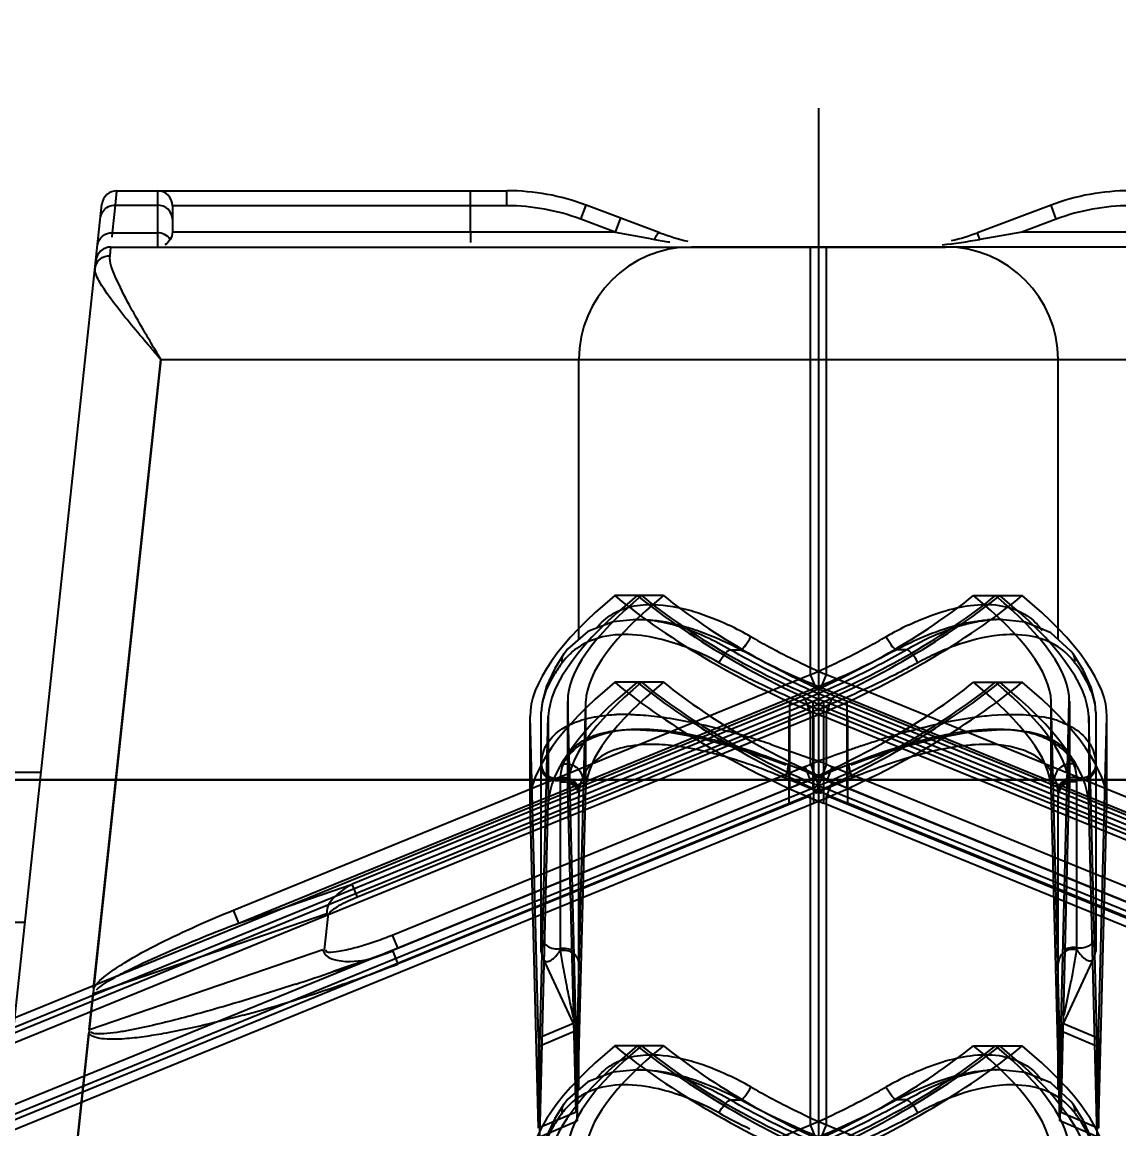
# Model space of a CAD drawing. Header units: millimetres. Extents: x -97344 to -49824, y -57049 to -40247.
# Drawn here: x -68300.27 to -68285.66, y -52782.64 to -52767.89 of the extents above; entities that cross this region are included whole.
import ezdxf

# ---------------------------------------------------------------- set-up
doc = ezdxf.new("R2010")
doc.units = ezdxf.units.MM
doc.header["$LTSCALE"] = 200
doc.header["$PDSIZE"] = -1
doc.linetypes.add('DOT_CENTER', pattern=[14, 12, -1, 0, -1])
for name, color, linetype in [('03___PRT_ALL_CURVES', 7, 'Continuous'), ('1', 7, 'Continuous'), ('DIM', 3, 'Continuous'), ('LAY0001', 7, 'Continuous'), ('LAY0002', 7, 'Continuous'), ('LAY0011', 7, 'Continuous')]:
    doc.layers.add(name, color=color, linetype=linetype)
doc.styles.add('TSSD_Dimension', font='tssdeng.shx', dxfattribs={"width": 0.7, "bigfont": 'hztxt.shx'})
doc.dimstyles.new('TSSD_20_20', dxfattribs={"dimtxt": 60, "dimasz": 20, "dimexe": 20, "dimexo": 50, "dimgap": 20, "dimtad": 1, "dimdec": 0, "dimzin": 0, "dimdsep": 46, "dimtxsty": 'TSSD_Dimension', "dimblk": 'ARCHTICK', "dimcen": 0, "dimdle": 20, "dimclrt": 7, "dimadec": 0, "dimazin": 0, "dimtfac": 1, "dimtdec": 0, "dimtix": 1, "dimtmove": 2, "dimatfit": 3, "dimfxl": 1, "dimtolj": 1, "dimtzin": 0, "dimarcsym": 0})

# ---------------------------------------------------------------- blocks, each defined once
blk = doc.blocks.new('Top1', base_point=(668.75, -75.52))
at = {"layer": '1', "color": 1, "linetype": 'DOT_CENTER'}
for p, q in [((418.75, 43.169), (418.75, -93.98)), ((918.75, 43.169), (918.75, -93.98)), ((433.189, 34.22), (404.827, 34.22)), ((904.311, 34.22), (932.673, 34.22))]:
    blk.add_line(p, q, dxfattribs=at)
blk = doc.blocks.new('*U1521')
blk.add_blockref('Top1', (0, -50.114))
blk = doc.blocks.new('*U1522')
at = {"layer": 'DIM', "color": 0, "linetype": 'ByBlock', "lineweight": -2, "transparency": 16777216}
for p in [(1000, 0), (1500, 0)]:
    blk.add_blockref('*U1521', p, dxfattribs=at)
blk = doc.blocks.new('2250')
at = {"color": 7, "linetype": 'Continuous'}
for p, q in [((-45098.137, -64404.84), (-45337.706, -64404.84)), ((-45098.35, -64406.84), (-45337.706, -64406.84))]:
    blk.add_line(p, q, dxfattribs=at)
at = {"layer": '03___PRT_ALL_CURVES', "color": 7, "linetype": 'Continuous'}
blk.add_line((-45096.543, -64399.34), (-45098.053, -64413.465), dxfattribs=at)
at = {"layer": 'LAY0001', "color": 7, "linetype": 'Continuous'}
for p, q in [((-45097.147, -64397.281), (-45097.128, -64397.09)), ((-45097.147, -64397.281), (-45097.128, -64397.095)), ((-45097.128, -64397.09), (-45091.932, -64397.09)), ((-45096.588, -64397.09), (-45096.588, -64397.834)), ((-45092.416, -64397.29), (-45092.416, -64397.09)), ((-45091.932, -64397.29), (-45091.932, -64397.09)), ((-45584.683, -64397.281), (-45585.664, -64397.649)), ((-45584.613, -64397.468), (-45584.683, -64397.281)), ((-45099.048, -64413.358), (-45097.327, -64397.268)), ((-45097.327, -64397.273), (-45097.327, -64397.268)), ((-45097.186, -64397.649), (-45097.147, -64397.281)), ((-45097.147, -64397.281), (-45096.588, -64397.281)), ((-45096.388, -64397.29), (-45096.388, -64397.64)), ((-45091.932, -64397.29), (-45096.375, -64397.29)), ((-45092.416, -64397.64), (-45092.416, -64397.29)), ((-45090.949, -64397.468), (-45090.878, -64397.281)), ((-45089.897, -64397.649), (-45090.878, -64397.281)), ((-45584.613, -64397.468), (-45585.071, -64397.64)), ((-45090.491, -64397.64), (-45090.949, -64397.468)), ((-45090.421, -64397.452), (-45090.491, -64397.64)), ((-45585.631, -64397.738), (-45585.664, -64397.649)), ((-45585.071, -64397.64), (-45585.631, -64397.738)), ((-45579.174, -64397.64), (-45585.071, -64397.64)), ((-45097.193, -64397.707), (-45097.186, -64397.649)), ((-45097.186, -64397.649), (-45096.588, -64397.649)), ((-45090.491, -64397.64), (-45096.388, -64397.64)), ((-45092.416, -64397.64), (-45092.416, -64397.781)), ((-45090.491, -64397.64), (-45090.045, -64397.723)), ((-45578.353, -64397.84), (-45589.474, -64397.84)), ((-45587.674, -64403.538), (-45587.674, -64397.84)), ((-45585.479, -64397.711), (-45585.553, -64397.724)), ((-45097.219, -64397.955), (-45097.208, -64397.843)), ((-45097.219, -64397.955), (-45097.208, -64397.843)), ((-45097.208, -64397.843), (-45097.208, -64397.84)), ((-45097.208, -64397.84), (-45086.088, -64397.84)), ((-45090.045, -64397.723), (-45089.967, -64397.738)), ((-45087.888, -64403.538), (-45087.888, -64397.84)), ((-45590.974, -64403.07), (-45590.974, -64399.34)), ((-45590.974, -64399.34), (-45579.04, -64399.34)), ((-45097.439, -64407.717), (-45096.543, -64399.34)), ((-45096.543, -64399.34), (-45084.588, -64399.34)), ((-45084.588, -64403.069), (-45084.588, -64399.34)), ((-45590.219, -64402.804), (-45590.149, -64402.804)), ((-45590.205, -64402.804), (-45590.219, -64402.804)), ((-45590.148, -64402.804), (-45590.128, -64402.804)), ((-45085.428, -64402.804), (-45085.413, -64402.804)), ((-45085.342, -64402.804), (-45085.413, -64402.804)), ((-45085.342, -64402.804), (-45085.36, -64402.804)), ((-45085.027, -64402.838), (-45085.36, -64402.804)), ((-45085.016, -64403.016), (-45085.185, -64403.004)), ((-45588.958, -64403.206), (-45588.814, -64403.206)), ((-45086.603, -64403.206), (-45086.747, -64403.206)), ((-45084.39, -64403.263), (-45084.417, -64403.226)), ((-45084.389, -64403.263), (-45084.39, -64403.262)), ((-45084.323, -64403.368), (-45084.389, -64403.263)), ((-45084.251, -64403.483), (-45084.389, -64403.263)), ((-45587.744, -64403.711), (-45587.674, -64403.538)), ((-45587.674, -64403.538), (-45580.009, -64406.667)), ((-45095.575, -64406.676), (-45087.888, -64403.538)), ((-45087.817, -64403.711), (-45087.888, -64403.538)), ((-45587.744, -64403.711), (-45580.079, -64406.84)), ((-45095.504, -64406.849), (-45087.817, -64403.711)), ((-45587.674, -64404.04), (-45587.603, -64403.867)), ((-45581.592, -64406.321), (-45587.603, -64403.867)), ((-45087.959, -64403.867), (-45093.992, -64406.33)), ((-45087.888, -64404.04), (-45087.959, -64403.867)), ((-45591.463, -64403.908), (-45591.474, -64404.041)), ((-45591.474, -64407.234), (-45591.474, -64404.04)), ((-45587.674, -64404.733), (-45587.674, -64404.04)), ((-45581.662, -64406.494), (-45587.674, -64404.04)), ((-45087.888, -64404.04), (-45093.921, -64406.503)), ((-45087.888, -64404.733), (-45087.888, -64404.04)), ((-45084.088, -64404.04), (-45084.088, -64407.225)), ((-45590.235, -64404.268), (-45590.219, -64404.268)), ((-45590.136, -64404.268), (-45590.149, -64404.268)), ((-45085.413, -64404.268), (-45085.425, -64404.268)), ((-45085.342, -64404.268), (-45085.342, -64404.268)), ((-45588.41, -64404.469), (-45587.835, -64404.673)), ((-45084.63, -64404.457), (-45084.751, -64404.39)), ((-45087.154, -64404.669), (-45086.647, -64404.501)), ((-45085.085, -64404.534), (-45085.227, -64404.497)), ((-45588.459, -64404.651), (-45588.214, -64404.739)), ((-45587.674, -64404.733), (-45587.745, -64404.913)), ((-45587.674, -64404.733), (-45587.597, -64404.765)), ((-45587.597, -64404.764), (-45587.672, -64404.95)), ((-45587.597, -64404.764), (-45582.124, -64406.999)), ((-45093.459, -64407.008), (-45087.965, -64404.764)), ((-45087.965, -64404.764), (-45087.888, -64404.734)), ((-45087.965, -64404.764), (-45087.892, -64404.944)), ((-45087.888, -64404.733), (-45087.817, -64404.913)), ((-45087.347, -64404.739), (-45087.154, -64404.669)), ((-45591.222, -64404.913), (-45591.223, -64404.944)), ((-45587.808, -64405.093), (-45588.23, -64404.915)), ((-45587.67, -64404.944), (-45587.745, -64404.913)), ((-45087.817, -64404.913), (-45087.892, -64404.944)), ((-45087.332, -64404.915), (-45087.753, -64405.093)), ((-45084.338, -64404.944), (-45084.34, -64404.913)), ((-45591.224, -64404.972), (-45591.224, -64407.214)), ((-45591.223, -64404.944), (-45591.223, -64404.972)), ((-45587.6, -64404.972), (-45587.674, -64405.151)), ((-45587.672, -64404.95), (-45587.603, -64404.978)), ((-45582.198, -64407.178), (-45587.6, -64404.972)), ((-45087.961, -64404.972), (-45093.386, -64407.187)), ((-45084.338, -64404.972), (-45084.338, -64404.944)), ((-45084.338, -64407.205), (-45084.338, -64404.972)), ((-45590.974, -64409.07), (-45590.974, -64405.151)), ((-45590.971, -64405.093), (-45590.973, -64405.123)), ((-45587.739, -64405.123), (-45587.808, -64405.093)), ((-45587.674, -64409.538), (-45587.674, -64405.151)), ((-45582.271, -64407.357), (-45587.674, -64405.151)), ((-45087.888, -64405.151), (-45093.313, -64407.366)), ((-45087.888, -64409.538), (-45087.888, -64405.151)), ((-45087.753, -64405.093), (-45087.822, -64405.123)), ((-45084.589, -64405.123), (-45084.591, -64405.093)), ((-45084.588, -64409.069), (-45084.588, -64405.151)), ((-45095.504, -64406.849), (-45093.992, -64406.33)), ((-45093.921, -64406.503), (-45093.992, -64406.33)), ((-45095.504, -64406.849), (-45095.575, -64406.676)), ((-45097.43, -64407.784), (-45094.331, -64406.721)), ((-45094.315, -64406.722), (-45094.367, -64407.205)), ((-45093.459, -64407.008), (-45093.386, -64407.187)), ((-45591.474, -64407.234), (-45591.455, -64407.318)), ((-45094.383, -64407.204), (-45097.482, -64408.267)), ((-45093.619, -64407.281), (-45094.245, -64407.496)), ((-45093.386, -64407.187), (-45093.455, -64407.214)), ((-45093.455, -64407.214), (-45093.385, -64407.395)), ((-45084.107, -64407.309), (-45084.088, -64407.225)), ((-45591.455, -64407.318), (-45590.992, -64408.313)), ((-45093.313, -64407.366), (-45093.385, -64407.394)), ((-45084.569, -64408.304), (-45084.107, -64407.309)), ((-45084.506, -64408.074), (-45084.413, -64407.619)), ((-45097.497, -64408.265), (-45097.446, -64407.782)), ((-45098.053, -64413.465), (-45097.502, -64408.314)), ((-45590.219, -64408.804), (-45590.149, -64408.804)), ((-45590.205, -64408.804), (-45590.219, -64408.804)), ((-45590.148, -64408.804), (-45590.128, -64408.804)), ((-45085.428, -64408.804), (-45085.413, -64408.804)), ((-45085.342, -64408.804), (-45085.413, -64408.804)), ((-45085.342, -64408.804), (-45085.36, -64408.804)), ((-45085.027, -64408.838), (-45085.36, -64408.804)), ((-45085.016, -64409.016), (-45085.185, -64409.004)), ((-45588.958, -64409.206), (-45588.814, -64409.206)), ((-45086.603, -64409.206), (-45086.747, -64409.206)), ((-45084.39, -64409.263), (-45084.417, -64409.226)), ((-45084.389, -64409.263), (-45084.39, -64409.262)), ((-45084.323, -64409.368), (-45084.389, -64409.263)), ((-45084.251, -64409.483), (-45084.389, -64409.263)), ((-45587.744, -64409.711), (-45587.674, -64409.538)), ((-45587.674, -64409.538), (-45579.339, -64412.94)), ((-45096.245, -64412.949), (-45087.888, -64409.538)), ((-45087.817, -64409.711), (-45087.888, -64409.538))]:
    blk.add_line(p, q, dxfattribs=at)
for points in [[(-45590.205, -64402.804), (-45590.516, -64402.834), (-45590.853, -64402.965)], [(-45084.417, -64403.226), (-45084.687, -64402.979), (-45085.027, -64402.838)], [(-45590.853, -64402.965), (-45591.123, -64403.199), (-45591.171, -64403.262)], [(-45591.172, -64403.263), (-45591.294, -64403.455), (-45591.406, -64403.692), (-45591.463, -64403.908)], [(-45084.088, -64404.041), (-45084.097, -64403.919), (-45084.149, -64403.71), (-45084.251, -64403.483)], [(-45590.234, -64404.268), (-45589.846, -64404.293), (-45589.418, -64404.368)], [(-45086.647, -64404.501), (-45086.171, -64404.374), (-45085.733, -64404.295), (-45085.341, -64404.268)], [(-45589.418, -64404.368), (-45588.953, -64404.49), (-45588.459, -64404.651)], [(-45093.619, -64407.281), (-45093.544, -64407.254), (-45093.452, -64407.22)], [(-45590.205, -64408.804), (-45590.516, -64408.834), (-45590.853, -64408.965)], [(-45084.417, -64409.226), (-45084.687, -64408.979), (-45085.027, -64408.838)], [(-45590.853, -64408.965), (-45591.123, -64409.199), (-45591.171, -64409.262)], [(-45591.172, -64409.263), (-45591.294, -64409.455), (-45591.406, -64409.692), (-45591.463, -64409.908)], [(-45084.088, -64410.041), (-45084.097, -64409.919), (-45084.149, -64409.71), (-45084.251, -64409.483)]]:
    blk.add_lwpolyline(points, dxfattribs=at)
for centre, radius, start, end in [((-45583.63, -64400.09), 3, 90, 110.556), ((-45097.128, -64397.29), 0.2, 90, 173.8953), ((-45096.588, -64397.29), 0.2, 0, 90), ((-45091.932, -64400.09), 3, 69.444, 90), ((-45583.63, -64400.09), 2.8, 90, 110.556), ((-45091.932, -64400.09), 2.8, 69.444, 90), ((-45586.718, -64394.84), 3, 283.6991, 290.556), ((-45088.844, -64394.84), 3, 249.444, 256.9407), ((-45589.474, -64399.34), 1.5, 90, 180), ((-45586.805, -64391.315), 6.529, 275.8973, 280.357), ((-45097.208, -64398.04), 0.2, 90, 173.8953), ((-45088.921, -64392.154), 5.681, 259.3896, 261.4945), ((-45086.088, -64399.34), 1.5, 0, 90), ((-45085.411, -64404.439), 1.635, 90.5851, 94.1921), ((-45590.863, -64406.836), 4.384, 60.1684, 64.4715), ((-45084.696, -64406.84), 4.389, 115.533, 119.8281), ((-45085.103, -64405.548), 2.772, 106.7907, 111.5606), ((-45085.198, -64405.242), 2.452, 104.4416, 106.7421), ((-45590.48, -64403.907), 0.888, 132.7211, 136.9864), ((-45590.491, -64403.895), 0.872, 123.682, 132.7115), ((-45583.542, -64393.426), 11.11, 241.673, 247.7766), ((-45092.019, -64393.425), 11.111, 292.2234, 298.3269), ((-45084.597, -64406.794), 3.889, 114.4855, 118.5756), ((-45084.792, -64406.365), 3.418, 110.2556, 114.5003), ((-45590.453, -64403.932), 0.925, 137.0109, 143.2594), ((-45583.425, -64392.933), 11.89, 241.4678, 243.6956), ((-45086.194, -64404.744), 2.28, 34.4626, 36.7896), ((-45583.206, -64392.494), 12.38, 243.6873, 248.3231), ((-45590.867, -64404.041), 0.607, 174.1347, 179.9329), ((-45583.283, -64392.688), 12.172, 248.3224, 248.855), ((-45092.288, -64392.664), 12.198, 291.1456, 291.9299), ((-45590.359, -64406.905), 2.837, 88.4675, 92.2609), ((-45085.083, -64405.667), 1.591, 75.3621, 80.045), ((-45085.019, -64405.419), 1.336, 71.1489, 75.3427), ((-45591.955, -64414.918), 11.033, 72.0279, 74.3217), ((-45083.38, -64415.646), 11.796, 106.421, 108.1384), ((-45083.925, -64413.818), 9.888, 105.6212, 106.3887), ((-45591.144, -64411.837), 7.684, 71.8362, 73.5947), ((-45592.817, -64417.619), 13.869, 71.4711, 72.0837), ((-45082.55, -64418.207), 14.488, 108.1082, 108.7676), ((-45085.506, -64407.439), 2.972, 94.4732, 98.2032), ((-45085.079, -64405.147), 0.823, 53.1772, 56.9293), ((-45079.187, -64427.772), 24.627, 109.3857, 110.6903), ((-45081.839, -64420.299), 16.698, 108.7663, 109.3121), ((-45085.411, -64408.101), 3.641, 98.1958, 101.2935), ((-45590.614, -64405.011), 0.634, 147.6056, 153.9879), ((-45590.363, -64405.157), 0.614, 136.6652, 143.915), ((-45590.941, -64411.158), 6.802, 71.038, 73.1917), ((-45591.461, -64412.674), 8.405, 69.255, 71.0405), ((-45596.384, -64426.284), 23.051, 67.9882, 69.2139), ((-45599.316, -64435.68), 33.064, 69.3823, 69.6805), ((-45079.177, -64426.284), 23.051, 110.7861, 112.0118), ((-45084.844, -64404.877), 0.487, 17.1266, 22.6291), ((-45084.616, -64404.733), 0.528, 359.985, 6.5247), ((-45590.369, -64405.148), 0.605, 157.267, 165.7562), ((-45590.385, -64405.142), 0.587, 150.8414, 157.2553), ((-45590.38, -64405.144), 0.593, 143.9413, 150.8238), ((-45592.224, -64414.691), 10.56, 67.7778, 69.2597), ((-45083.434, -64414.448), 10.299, 110.417, 112.2377), ((-45590.36, -64405.15), 0.613, 165.7814, 174.6343), ((-45582.344, -64392.064), 13.937, 247.5358, 247.8441), ((-45093.247, -64391.947), 14.057, 292.089, 292.3947), ((-45566.306, -64402.934), 25.283, 189.7455, 190.2396), ((-45105.77, -64373.883), 35.534, 288.9247, 290.2779), ((-45107.956, -64403.155), 23.963, 349.2655, 350.2704), ((-45569.775, -64403.567), 21.756, 190.2255, 190.9703), ((-45101.202, -64387.19), 21.664, 289.0778, 291.1535), ((-45106.012, -64373.202), 36.256, 288.1055, 288.9384), ((-45576.583, -64404.892), 14.821, 190.9476, 191.8792), ((-45101.282, -64386.998), 21.872, 286.9055, 289.1091), ((-45581.498, -64405.921), 9.799, 191.9066, 192.3947), ((-45100.496, -64389.593), 19.161, 285.2828, 286.9132), ((-45584.346, -64406.549), 6.882, 192.3812, 193.1028), ((-45590.863, -64412.836), 4.384, 60.1684, 64.4715), ((-45084.696, -64412.84), 4.389, 115.533, 119.8281), ((-45085.103, -64411.548), 2.772, 106.7907, 111.5606), ((-45085.198, -64411.242), 2.452, 104.4416, 106.7421), ((-45085.411, -64410.439), 1.635, 90.5851, 94.1921), ((-45590.491, -64409.895), 0.872, 123.682, 132.7115), ((-45084.792, -64412.365), 3.418, 110.2556, 114.5003), ((-45590.453, -64409.932), 0.925, 137.0109, 143.2594), ((-45590.48, -64409.907), 0.888, 132.7211, 136.9864), ((-45583.542, -64399.426), 11.11, 241.673, 247.7766), ((-45092.019, -64399.425), 11.111, 292.2234, 298.3269), ((-45084.597, -64412.794), 3.889, 114.4855, 118.5756), ((-45583.425, -64398.933), 11.89, 241.4678, 243.6956), ((-45086.194, -64410.744), 2.28, 34.4626, 36.7896)]:
    blk.add_arc(centre, radius, start, end, dxfattribs=at)
for points in [[(-45097.346, -64397.447), (-45097.339, -64397.387), (-45097.295, -64397.327), (-45097.241, -64397.301)], [(-45097.241, -64397.301), (-45097.212, -64397.287), (-45097.179, -64397.28), (-45097.147, -64397.281)], [(-45096.418, -64397.738), (-45096.453, -64397.684), (-45096.524, -64397.649), (-45096.588, -64397.649)], [(-45096.388, -64397.64), (-45096.388, -64397.674), (-45096.399, -64397.709), (-45096.418, -64397.738)], [(-45096.418, -64397.738), (-45096.435, -64397.766), (-45096.46, -64397.792), (-45096.488, -64397.81)], [(-45590.527, -64402.732), (-45590.447, -64402.684), (-45590.358, -64402.651), (-45590.268, -64402.631)], [(-45590.741, -64402.921), (-45590.682, -64402.846), (-45590.609, -64402.78), (-45590.527, -64402.732)], [(-45086.122, -64402.97), (-45086.288, -64403.035), (-45086.449, -64403.115), (-45086.603, -64403.206)], [(-45590.82, -64403.088), (-45590.874, -64403.11), (-45590.926, -64403.138), (-45590.975, -64403.17)], [(-45591.194, -64403.379), (-45591.202, -64403.34), (-45591.195, -64403.295), (-45591.172, -64403.263)], [(-45589.104, -64403.379), (-45589.25, -64403.299), (-45589.402, -64403.228), (-45589.557, -64403.169)], [(-45086.457, -64403.379), (-45086.477, -64403.339), (-45086.501, -64403.301), (-45086.53, -64403.267)], [(-45084.367, -64403.379), (-45084.428, -64403.298), (-45084.503, -64403.225), (-45084.588, -64403.169)], [(-45084.367, -64403.379), (-45084.36, -64403.34), (-45084.367, -64403.295), (-45084.389, -64403.263)], [(-45590.975, -64404.156), (-45590.919, -64404.136), (-45590.861, -64404.121), (-45590.803, -64404.109)], [(-45589.899, -64404.099), (-45589.775, -64404.115), (-45589.652, -64404.136), (-45589.529, -64404.161)], [(-45084.587, -64404.155), (-45084.522, -64404.178), (-45084.459, -64404.205), (-45084.4, -64404.24)], [(-45590.8, -64404.362), (-45590.726, -64404.332), (-45590.647, -64404.311), (-45590.568, -64404.297)], [(-45591.474, -64404.733), (-45591.474, -64404.63), (-45591.44, -64404.522), (-45591.381, -64404.437)], [(-45590.962, -64404.446), (-45590.912, -64404.412), (-45590.857, -64404.384), (-45590.8, -64404.362)], [(-45590.974, -64404.486), (-45591.042, -64404.536), (-45591.103, -64404.6), (-45591.149, -64404.672)], [(-45588.204, -64404.733), (-45588.384, -64404.663), (-45588.565, -64404.596), (-45588.749, -64404.536)], [(-45086.124, -64404.53), (-45086.28, -64404.561), (-45086.435, -64404.601), (-45086.587, -64404.647)], [(-45591.183, -64404.733), (-45591.206, -64404.79), (-45591.219, -64404.852), (-45591.222, -64404.913)], [(-45591.183, -64404.733), (-45591.14, -64404.723), (-45591.092, -64404.728), (-45591.051, -64404.745)], [(-45591.051, -64404.745), (-45591.022, -64404.758), (-45590.994, -64404.778), (-45590.973, -64404.802)], [(-45086.587, -64404.647), (-45086.735, -64404.692), (-45086.882, -64404.742), (-45087.027, -64404.796)], [(-45084.635, -64404.915), (-45084.664, -64404.845), (-45084.708, -64404.78), (-45084.762, -64404.726)], [(-45084.51, -64404.745), (-45084.54, -64404.758), (-45084.567, -64404.778), (-45084.588, -64404.802)], [(-45084.378, -64404.733), (-45084.421, -64404.723), (-45084.47, -64404.728), (-45084.51, -64404.745)], [(-45084.339, -64404.913), (-45084.342, -64404.852), (-45084.356, -64404.79), (-45084.378, -64404.733)], [(-45590.973, -64404.802), (-45590.947, -64404.833), (-45590.929, -64404.874), (-45590.926, -64404.915)], [(-45084.588, -64404.802), (-45084.615, -64404.833), (-45084.632, -64404.874), (-45084.635, -64404.915)], [(-45084.591, -64405.093), (-45084.596, -64405.032), (-45084.611, -64404.971), (-45084.635, -64404.915)], [(-45093.921, -64406.503), (-45094.007, -64406.538), (-45094.092, -64406.576), (-45094.174, -64406.621)], [(-45591.224, -64407.187), (-45591.167, -64407.173), (-45591.099, -64407.186), (-45591.051, -64407.22)], [(-45591.224, -64407.214), (-45591.194, -64407.207), (-45591.163, -64407.206), (-45591.133, -64407.212)], [(-45084.338, -64407.178), (-45084.395, -64407.164), (-45084.463, -64407.177), (-45084.51, -64407.211)], [(-45084.338, -64407.205), (-45084.367, -64407.198), (-45084.399, -64407.197), (-45084.428, -64407.203)], [(-45590.741, -64408.921), (-45590.682, -64408.846), (-45590.609, -64408.78), (-45590.527, -64408.732)], [(-45590.527, -64408.732), (-45590.447, -64408.684), (-45590.358, -64408.651), (-45590.268, -64408.631)], [(-45086.122, -64408.97), (-45086.288, -64409.035), (-45086.449, -64409.115), (-45086.603, -64409.206)], [(-45590.82, -64409.088), (-45590.874, -64409.11), (-45590.926, -64409.138), (-45590.975, -64409.17)], [(-45589.104, -64409.379), (-45589.25, -64409.299), (-45589.402, -64409.228), (-45589.557, -64409.169)], [(-45084.367, -64409.379), (-45084.428, -64409.298), (-45084.503, -64409.225), (-45084.588, -64409.169)], [(-45591.194, -64409.379), (-45591.202, -64409.34), (-45591.195, -64409.295), (-45591.172, -64409.263)], [(-45086.457, -64409.379), (-45086.477, -64409.339), (-45086.501, -64409.301), (-45086.53, -64409.267)], [(-45084.367, -64409.379), (-45084.36, -64409.34), (-45084.367, -64409.295), (-45084.389, -64409.263)]]:
    blk.add_open_spline(points, degree=3, dxfattribs=at)
for points, knots in [([(-45096.388, -64397.468), (-45096.388, -64397.42), (-45096.434, -64397.318), (-45096.537, -64397.281), (-45096.588, -64397.281)], [0, 0, 0, 0, 0.488377, 1, 1, 1, 1]), ([(-45097.385, -64397.815), (-45097.38, -64397.77), (-45097.331, -64397.679), (-45097.234, -64397.648), (-45097.186, -64397.649)], [0, 0, 0, 0, 0.488854, 1, 1, 1, 1]), ([(-45089.967, -64397.738), (-45089.956, -64397.714), (-45089.94, -64397.686), (-45089.908, -64397.644), (-45089.897, -64397.649)], [0, 0, 0, 0, 0.693637, 1, 1, 1, 1]), ([(-45097.418, -64398.118), (-45097.413, -64398.074), (-45097.363, -64397.984), (-45097.266, -64397.954), (-45097.219, -64397.955)], [0, 0, 0, 0, 0.486422, 1, 1, 1, 1]), ([(-45096.96, -64398.616), (-45097.028, -64398.491), (-45097.132, -64398.283), (-45097.228, -64398.05), (-45097.219, -64397.955)], [0, 0, 0, 0, 0.598818, 1, 1, 1, 1]), ([(-45097.158, -64398.599), (-45097.227, -64398.509), (-45097.328, -64398.364), (-45097.425, -64398.188), (-45097.418, -64398.118)], [0, 0, 0, 0, 0.617604, 1, 1, 1, 1]), ([(-45096.543, -64399.34), (-45096.598, -64399.276), (-45096.806, -64399.032), (-45097.014, -64398.787), (-45097.158, -64398.599)], [0, 0, 0, 0, 0.262972, 1, 1, 1, 1]), ([(-45096.543, -64399.34), (-45096.579, -64399.278), (-45096.721, -64399.038), (-45096.861, -64398.797), (-45096.96, -64398.616)], [0, 0, 0, 0, 0.257805, 1, 1, 1, 1]), ([(-45590.268, -64402.631), (-45590.218, -64402.62), (-45589.993, -64402.587), (-45589.763, -64402.616), (-45589.591, -64402.656)], [0, 0, 0, 0, 0.22503, 1, 1, 1, 1]), ([(-45589.591, -64402.656), (-45589.541, -64402.668), (-45589.329, -64402.725), (-45589.125, -64402.808), (-45588.974, -64402.88)], [0, 0, 0, 0, 0.237795, 1, 1, 1, 1]), ([(-45086.588, -64402.88), (-45086.542, -64402.858), (-45086.362, -64402.776), (-45086.175, -64402.709), (-45086.034, -64402.672)], [0, 0, 0, 0, 0.25995, 1, 1, 1, 1]), ([(-45086.034, -64402.672), (-45085.791, -64402.608), (-45085.421, -64402.561), (-45084.998, -64402.732), (-45084.855, -64402.872), (-45084.8, -64402.948)], [0, 0, 0, 0, 0.563155, 0.789685, 1, 1, 1, 1]), ([(-45588.958, -64403.206), (-45589.063, -64403.145), (-45589.45, -64402.941), (-45589.887, -64402.807), (-45590.205, -64402.804)], [0, 0, 0, 0, 0.275501, 1, 1, 1, 1]), ([(-45590.128, -64402.804), (-45590.082, -64402.804), (-45589.881, -64402.816), (-45589.683, -64402.86), (-45589.535, -64402.904)], [0, 0, 0, 0, 0.231148, 1, 1, 1, 1]), ([(-45086.747, -64403.206), (-45086.644, -64403.151), (-45086.26, -64402.965), (-45085.841, -64402.831), (-45085.531, -64402.808)], [0, 0, 0, 0, 0.272513, 1, 1, 1, 1]), ([(-45085.36, -64402.804), (-45085.396, -64402.804), (-45085.547, -64402.811), (-45085.697, -64402.839), (-45085.809, -64402.867)], [0, 0, 0, 0, 0.237563, 1, 1, 1, 1]), ([(-45589.557, -64403.169), (-45589.674, -64403.125), (-45590.077, -64402.997), (-45590.541, -64402.972), (-45590.82, -64403.088)], [0, 0, 0, 0, 0.292097, 1, 1, 1, 1]), ([(-45589.535, -64402.904), (-45589.475, -64402.922), (-45589.228, -64403.004), (-45588.989, -64403.113), (-45588.814, -64403.206)], [0, 0, 0, 0, 0.23961, 1, 1, 1, 1]), ([(-45085.185, -64403.004), (-45085.246, -64403.003), (-45085.516, -64403.017), (-45085.78, -64403.087), (-45085.975, -64403.158)], [0, 0, 0, 0, 0.229044, 1, 1, 1, 1]), ([(-45588.814, -64403.206), (-45588.787, -64403.192), (-45588.739, -64403.133), (-45588.701, -64403.071), (-45588.682, -64403.032)], [0, 0, 0, 0, 0.410358, 1, 1, 1, 1]), ([(-45588.682, -64403.032), (-45588.602, -64403.078), (-45588.273, -64403.261), (-45587.934, -64403.425), (-45587.674, -64403.538)], [0, 0, 0, 0, 0.245983, 1, 1, 1, 1]), ([(-45087.888, -64403.538), (-45087.628, -64403.425), (-45087.289, -64403.261), (-45086.96, -64403.078), (-45086.879, -64403.032)], [0, 0, 0, 0, 0.754012, 1, 1, 1, 1]), ([(-45086.747, -64403.206), (-45086.774, -64403.192), (-45086.822, -64403.133), (-45086.86, -64403.071), (-45086.879, -64403.032)], [0, 0, 0, 0, 0.410358, 1, 1, 1, 1]), ([(-45084.588, -64403.169), (-45084.618, -64403.149), (-45084.75, -64403.073), (-45084.901, -64403.031), (-45085.016, -64403.016)], [0, 0, 0, 0, 0.237348, 1, 1, 1, 1]), ([(-45589.104, -64403.379), (-45589.085, -64403.339), (-45589.044, -64403.276), (-45588.988, -64403.217), (-45588.958, -64403.206)], [0, 0, 0, 0, 0.582162, 1, 1, 1, 1]), ([(-45587.603, -64403.867), (-45587.722, -64403.819), (-45588.184, -64403.62), (-45588.633, -64403.392), (-45588.958, -64403.206)], [0, 0, 0, 0, 0.25475, 1, 1, 1, 1]), ([(-45086.603, -64403.206), (-45086.71, -64403.267), (-45087.15, -64403.51), (-45087.606, -64403.723), (-45087.959, -64403.867)], [0, 0, 0, 0, 0.243708, 1, 1, 1, 1]), ([(-45086.53, -64403.267), (-45086.536, -64403.259), (-45086.557, -64403.236), (-45086.582, -64403.214), (-45086.603, -64403.206)], [0, 0, 0, 0, 0.304772, 1, 1, 1, 1]), ([(-45591.194, -64403.379), (-45591.233, -64403.43), (-45591.357, -64403.612), (-45591.455, -64403.823), (-45591.47, -64403.979)], [0, 0, 0, 0, 0.290955, 1, 1, 1, 1]), ([(-45086.457, -64403.379), (-45086.558, -64403.434), (-45086.974, -64403.652), (-45087.403, -64403.846), (-45087.733, -64403.979)], [0, 0, 0, 0, 0.243799, 1, 1, 1, 1]), ([(-45084.088, -64404.04), (-45084.088, -64403.995), (-45084.114, -64403.784), (-45084.22, -64403.591), (-45084.313, -64403.454)], [0, 0, 0, 0, 0.213846, 1, 1, 1, 1]), ([(-45591.381, -64404.437), (-45591.36, -64404.406), (-45591.252, -64404.279), (-45591.097, -64404.198), (-45590.975, -64404.156)], [0, 0, 0, 0, 0.221242, 1, 1, 1, 1]), ([(-45590.803, -64404.109), (-45590.778, -64404.104), (-45590.668, -64404.084), (-45590.556, -64404.073), (-45590.471, -64404.07)], [0, 0, 0, 0, 0.234807, 1, 1, 1, 1]), ([(-45590.283, -64404.069), (-45590.252, -64404.07), (-45590.124, -64404.075), (-45589.996, -64404.087), (-45589.899, -64404.099)], [0, 0, 0, 0, 0.239498, 1, 1, 1, 1]), ([(-45589.529, -64404.161), (-45589.484, -64404.17), (-45589.298, -64404.209), (-45589.113, -64404.256), (-45588.974, -64404.295)], [0, 0, 0, 0, 0.242921, 1, 1, 1, 1]), ([(-45086.588, -64404.295), (-45086.514, -64404.275), (-45086.232, -64404.2), (-45085.946, -64404.139), (-45085.732, -64404.109)], [0, 0, 0, 0, 0.261795, 1, 1, 1, 1]), ([(-45085.732, -64404.109), (-45085.646, -64404.097), (-45085.34, -64404.061), (-45085.026, -64404.061), (-45084.808, -64404.099)], [0, 0, 0, 0, 0.281112, 1, 1, 1, 1]), ([(-45590.149, -64404.268), (-45590.234, -64404.268), (-45590.519, -64404.282), (-45590.812, -64404.365), (-45590.974, -64404.486)], [0, 0, 0, 0, 0.29618, 1, 1, 1, 1]), ([(-45590.568, -64404.297), (-45590.542, -64404.292), (-45590.432, -64404.275), (-45590.32, -64404.268), (-45590.235, -64404.268)], [0, 0, 0, 0, 0.233785, 1, 1, 1, 1]), ([(-45588.974, -64404.466), (-45589.077, -64404.436), (-45589.457, -64404.334), (-45589.85, -64404.269), (-45590.136, -64404.268)], [0, 0, 0, 0, 0.273537, 1, 1, 1, 1]), ([(-45085.425, -64404.268), (-45085.514, -64404.268), (-45085.907, -64404.291), (-45086.295, -64404.38), (-45086.588, -64404.466)], [0, 0, 0, 0, 0.224655, 1, 1, 1, 1]), ([(-45085.05, -64404.299), (-45085.078, -64404.293), (-45085.198, -64404.275), (-45085.32, -64404.268), (-45085.413, -64404.268)], [0, 0, 0, 0, 0.235152, 1, 1, 1, 1]), ([(-45085.342, -64404.268), (-45085.263, -64404.268), (-45085.004, -64404.28), (-45084.736, -64404.349), (-45084.587, -64404.455)], [0, 0, 0, 0, 0.301125, 1, 1, 1, 1]), ([(-45084.751, -64404.39), (-45084.774, -64404.38), (-45084.87, -64404.34), (-45084.971, -64404.313), (-45085.05, -64404.299)], [0, 0, 0, 0, 0.234169, 1, 1, 1, 1]), ([(-45084.4, -64404.24), (-45084.316, -64404.289), (-45084.17, -64404.41), (-45084.101, -64404.589), (-45084.091, -64404.673)], [0, 0, 0, 0, 0.53321, 1, 1, 1, 1]), ([(-45591.183, -64404.733), (-45591.175, -64404.706), (-45591.129, -64404.592), (-45591.039, -64404.499), (-45590.962, -64404.446)], [0, 0, 0, 0, 0.23554, 1, 1, 1, 1]), ([(-45589.822, -64404.475), (-45589.93, -64404.467), (-45590.272, -64404.459), (-45590.647, -64404.563), (-45590.81, -64404.736)], [0, 0, 0, 0, 0.313507, 1, 1, 1, 1]), ([(-45588.974, -64404.647), (-45589.048, -64404.625), (-45589.326, -64404.547), (-45589.611, -64404.492), (-45589.822, -64404.475)], [0, 0, 0, 0, 0.267575, 1, 1, 1, 1]), ([(-45086.588, -64404.466), (-45086.651, -64404.485), (-45086.911, -64404.565), (-45087.166, -64404.658), (-45087.357, -64404.733)], [0, 0, 0, 0, 0.24374, 1, 1, 1, 1]), ([(-45085.227, -64404.497), (-45085.265, -64404.49), (-45085.434, -64404.464), (-45085.606, -64404.465), (-45085.738, -64404.475)], [0, 0, 0, 0, 0.227861, 1, 1, 1, 1]), ([(-45084.587, -64404.455), (-45084.565, -64404.471), (-45084.485, -64404.535), (-45084.423, -64404.621), (-45084.394, -64404.689)], [0, 0, 0, 0, 0.269846, 1, 1, 1, 1]), ([(-45084.762, -64404.726), (-45084.782, -64404.705), (-45084.877, -64404.621), (-45084.993, -64404.564), (-45085.085, -64404.534)], [0, 0, 0, 0, 0.229911, 1, 1, 1, 1]), ([(-45084.378, -64404.733), (-45084.413, -64404.662), (-45084.48, -64404.574), (-45084.563, -64404.504), (-45084.585, -64404.487)], [0, 0, 0, 0, 0.735687, 1, 1, 1, 1]), ([(-45591.474, -64404.733), (-45591.474, -64404.789), (-45591.409, -64404.907), (-45591.279, -64404.927), (-45591.222, -64404.913)], [0, 0, 0, 0, 0.486158, 1, 1, 1, 1]), ([(-45591.474, -64404.764), (-45591.474, -64404.82), (-45591.409, -64404.937), (-45591.28, -64404.957), (-45591.223, -64404.944)], [0, 0, 0, 0, 0.485436, 1, 1, 1, 1]), ([(-45588.204, -64404.733), (-45588.2, -64404.73), (-45588.181, -64404.728), (-45588.189, -64404.765), (-45588.195, -64404.82), (-45588.216, -64404.876), (-45588.23, -64404.915)], [0, 0, 0, 0, 0.077314, 0.192048, 0.398477, 1, 1, 1, 1]), ([(-45087.357, -64404.733), (-45087.361, -64404.73), (-45087.381, -64404.728), (-45087.373, -64404.765), (-45087.366, -64404.82), (-45087.346, -64404.876), (-45087.332, -64404.915)], [0, 0, 0, 0, 0.077312, 0.192046, 0.398475, 1, 1, 1, 1]), ([(-45084.088, -64404.733), (-45084.088, -64404.789), (-45084.152, -64404.907), (-45084.282, -64404.927), (-45084.339, -64404.913)], [0, 0, 0, 0, 0.486158, 1, 1, 1, 1]), ([(-45084.088, -64404.764), (-45084.088, -64404.82), (-45084.152, -64404.937), (-45084.281, -64404.957), (-45084.338, -64404.944)], [0, 0, 0, 0, 0.485436, 1, 1, 1, 1]), ([(-45591.222, -64404.913), (-45591.165, -64404.9), (-45591.037, -64404.921), (-45590.972, -64405.037), (-45590.971, -64405.093)], [0, 0, 0, 0, 0.513457, 1, 1, 1, 1]), ([(-45587.745, -64404.913), (-45587.728, -64404.883), (-45587.784, -64405.034), (-45587.797, -64405.066), (-45587.808, -64405.093)], [0, 0, 0, 0, 0.541401, 1, 1, 1, 1]), ([(-45087.817, -64404.913), (-45087.834, -64404.883), (-45087.778, -64405.034), (-45087.764, -64405.066), (-45087.753, -64405.093)], [0, 0, 0, 0, 0.541402, 1, 1, 1, 1]), ([(-45084.339, -64404.913), (-45084.396, -64404.9), (-45084.525, -64404.921), (-45084.59, -64405.037), (-45084.591, -64405.093)], [0, 0, 0, 0, 0.513457, 1, 1, 1, 1]), ([(-45591.224, -64404.972), (-45591.167, -64404.959), (-45591.038, -64404.979), (-45590.974, -64405.096), (-45590.974, -64405.151)], [0, 0, 0, 0, 0.514562, 1, 1, 1, 1]), ([(-45591.223, -64404.944), (-45591.166, -64404.93), (-45591.038, -64404.951), (-45590.973, -64405.068), (-45590.973, -64405.123)], [0, 0, 0, 0, 0.51441, 1, 1, 1, 1]), ([(-45587.67, -64404.944), (-45587.669, -64404.942), (-45587.664, -64404.933), (-45587.669, -64404.946), (-45587.67, -64404.949)], [0, 0, 0, 0, 0.352566, 1, 1, 1, 1]), ([(-45084.338, -64404.944), (-45084.395, -64404.93), (-45084.523, -64404.951), (-45084.588, -64405.068), (-45084.589, -64405.123)], [0, 0, 0, 0, 0.51441, 1, 1, 1, 1]), ([(-45084.338, -64404.972), (-45084.395, -64404.959), (-45084.524, -64404.979), (-45084.588, -64405.096), (-45084.588, -64405.151)], [0, 0, 0, 0, 0.514562, 1, 1, 1, 1]), ([(-45093.992, -64406.33), (-45094.071, -64406.373), (-45094.215, -64406.463), (-45094.345, -64406.634), (-45094.331, -64406.721)], [0, 0, 0, 0, 0.504237, 1, 1, 1, 1]), ([(-45097.439, -64407.717), (-45097.393, -64407.641), (-45097.25, -64407.523), (-45096.955, -64407.325), (-45096.557, -64407.113), (-45096.071, -64406.884), (-45095.741, -64406.744), (-45095.575, -64406.676)], [0, 0, 0, 0, 0.124478, 0.249526, 0.499645, 0.749817, 1, 1, 1, 1]), ([(-45094.174, -64406.621), (-45094.197, -64406.635), (-45094.24, -64406.663), (-45094.296, -64406.697), (-45094.299, -64406.724)], [0, 0, 0, 0, 0.499885, 1, 1, 1, 1]), ([(-45097.4, -64407.74), (-45097.339, -64407.678), (-45097.185, -64407.588), (-45096.878, -64407.423), (-45096.478, -64407.242), (-45095.994, -64407.039), (-45095.668, -64406.911), (-45095.504, -64406.849)], [0, 0, 0, 0, 0.12475, 0.24978, 0.499842, 0.74992, 1, 1, 1, 1]), ([(-45591.474, -64407.008), (-45591.474, -64407.063), (-45591.41, -64407.18), (-45591.281, -64407.2), (-45591.224, -64407.187)], [0, 0, 0, 0, 0.485438, 1, 1, 1, 1]), ([(-45094.35, -64407.207), (-45094.354, -64407.244), (-45094.221, -64407.23), (-45094.098, -64407.212), (-45093.895, -64407.161), (-45093.678, -64407.091), (-45093.531, -64407.037), (-45093.459, -64407.008)], [0, 0, 0, 0, 0.120576, 0.246472, 0.497602, 0.7488, 1, 1, 1, 1]), ([(-45084.088, -64406.999), (-45084.088, -64407.054), (-45084.152, -64407.171), (-45084.281, -64407.191), (-45084.338, -64407.178)], [0, 0, 0, 0, 0.485438, 1, 1, 1, 1]), ([(-45591.455, -64407.318), (-45591.446, -64407.339), (-45591.405, -64407.373), (-45591.336, -64407.342), (-45591.278, -64407.289), (-45591.242, -64407.242), (-45591.224, -64407.214)], [0, 0, 0, 0, 0.219311, 0.41919, 0.676973, 1, 1, 1, 1]), ([(-45591.133, -64407.212), (-45591.09, -64407.22), (-45591.008, -64407.264), (-45590.974, -64407.353), (-45590.974, -64407.395)], [0, 0, 0, 0, 0.510813, 1, 1, 1, 1]), ([(-45094.383, -64407.204), (-45094.36, -64407.332), (-45093.978, -64407.391), (-45093.749, -64407.325), (-45093.619, -64407.281)], [0, 0, 0, 0, 0.485798, 1, 1, 1, 1]), ([(-45084.428, -64407.203), (-45084.471, -64407.211), (-45084.554, -64407.255), (-45084.588, -64407.344), (-45084.588, -64407.386)], [0, 0, 0, 0, 0.510812, 1, 1, 1, 1]), ([(-45084.338, -64407.205), (-45084.32, -64407.233), (-45084.284, -64407.28), (-45084.226, -64407.333), (-45084.156, -64407.364), (-45084.116, -64407.33), (-45084.107, -64407.309)], [0, 0, 0, 0, 0.323, 0.580756, 0.780625, 1, 1, 1, 1]), ([(-45094.745, -64407.663), (-45094.969, -64407.736), (-45095.417, -64407.878), (-45095.983, -64408.042), (-45096.438, -64408.162), (-45096.724, -64408.23), (-45096.955, -64408.277), (-45097.128, -64408.307), (-45097.276, -64408.325), (-45097.389, -64408.325), (-45097.458, -64408.321), (-45097.476, -64408.298)], [0, 0, 0, 0, 0.250046, 0.500089, 0.625113, 0.750135, 0.812648, 0.875159, 0.937652, 0.968769, 1, 1, 1, 1]), ([(-45095.445, -64408.076), (-45095.615, -64408.122), (-45095.956, -64408.21), (-45096.386, -64408.302), (-45096.733, -64408.361), (-45096.994, -64408.392), (-45097.217, -64408.402), (-45097.387, -64408.384), (-45097.48, -64408.351), (-45097.502, -64408.314)], [0, 0, 0, 0, 0.250315, 0.500617, 0.625773, 0.750918, 0.875995, 0.938511, 1, 1, 1, 1]), ([(-45590.268, -64408.631), (-45590.218, -64408.62), (-45589.993, -64408.587), (-45589.763, -64408.616), (-45589.591, -64408.656)], [0, 0, 0, 0, 0.22503, 1, 1, 1, 1]), ([(-45086.034, -64408.672), (-45085.791, -64408.608), (-45085.421, -64408.561), (-45084.998, -64408.732), (-45084.855, -64408.872), (-45084.8, -64408.948)], [0, 0, 0, 0, 0.563155, 0.789685, 1, 1, 1, 1]), ([(-45589.591, -64408.656), (-45589.541, -64408.668), (-45589.329, -64408.725), (-45589.125, -64408.808), (-45588.974, -64408.88)], [0, 0, 0, 0, 0.237795, 1, 1, 1, 1]), ([(-45086.588, -64408.88), (-45086.542, -64408.858), (-45086.362, -64408.776), (-45086.175, -64408.709), (-45086.034, -64408.672)], [0, 0, 0, 0, 0.25995, 1, 1, 1, 1]), ([(-45588.958, -64409.206), (-45589.063, -64409.145), (-45589.45, -64408.941), (-45589.887, -64408.807), (-45590.205, -64408.804)], [0, 0, 0, 0, 0.275501, 1, 1, 1, 1]), ([(-45590.128, -64408.804), (-45590.082, -64408.804), (-45589.881, -64408.816), (-45589.683, -64408.86), (-45589.535, -64408.904)], [0, 0, 0, 0, 0.231148, 1, 1, 1, 1]), ([(-45589.535, -64408.904), (-45589.475, -64408.922), (-45589.228, -64409.004), (-45588.989, -64409.113), (-45588.814, -64409.206)], [0, 0, 0, 0, 0.23961, 1, 1, 1, 1]), ([(-45086.747, -64409.206), (-45086.644, -64409.151), (-45086.26, -64408.965), (-45085.841, -64408.831), (-45085.531, -64408.808)], [0, 0, 0, 0, 0.272513, 1, 1, 1, 1]), ([(-45085.36, -64408.804), (-45085.396, -64408.804), (-45085.547, -64408.811), (-45085.697, -64408.839), (-45085.809, -64408.867)], [0, 0, 0, 0, 0.237563, 1, 1, 1, 1]), ([(-45589.557, -64409.169), (-45589.674, -64409.125), (-45590.077, -64408.997), (-45590.541, -64408.972), (-45590.82, -64409.088)], [0, 0, 0, 0, 0.292097, 1, 1, 1, 1]), ([(-45588.814, -64409.206), (-45588.787, -64409.192), (-45588.739, -64409.133), (-45588.701, -64409.071), (-45588.682, -64409.032)], [0, 0, 0, 0, 0.410358, 1, 1, 1, 1]), ([(-45588.682, -64409.032), (-45588.602, -64409.078), (-45588.273, -64409.261), (-45587.934, -64409.425), (-45587.674, -64409.538)], [0, 0, 0, 0, 0.245983, 1, 1, 1, 1]), ([(-45087.888, -64409.538), (-45087.628, -64409.425), (-45087.289, -64409.261), (-45086.96, -64409.078), (-45086.879, -64409.032)], [0, 0, 0, 0, 0.754012, 1, 1, 1, 1]), ([(-45086.747, -64409.206), (-45086.774, -64409.192), (-45086.822, -64409.133), (-45086.86, -64409.071), (-45086.879, -64409.032)], [0, 0, 0, 0, 0.410358, 1, 1, 1, 1]), ([(-45085.185, -64409.004), (-45085.246, -64409.003), (-45085.516, -64409.017), (-45085.78, -64409.087), (-45085.975, -64409.158)], [0, 0, 0, 0, 0.229044, 1, 1, 1, 1]), ([(-45084.588, -64409.169), (-45084.618, -64409.149), (-45084.75, -64409.073), (-45084.901, -64409.031), (-45085.016, -64409.016)], [0, 0, 0, 0, 0.237348, 1, 1, 1, 1]), ([(-45589.104, -64409.379), (-45589.085, -64409.339), (-45589.044, -64409.276), (-45588.988, -64409.217), (-45588.958, -64409.206)], [0, 0, 0, 0, 0.582162, 1, 1, 1, 1]), ([(-45587.603, -64409.867), (-45587.722, -64409.819), (-45588.184, -64409.62), (-45588.633, -64409.392), (-45588.958, -64409.206)], [0, 0, 0, 0, 0.25475, 1, 1, 1, 1]), ([(-45086.603, -64409.206), (-45086.71, -64409.267), (-45087.15, -64409.51), (-45087.606, -64409.723), (-45087.959, -64409.867)], [0, 0, 0, 0, 0.243708, 1, 1, 1, 1]), ([(-45086.53, -64409.267), (-45086.536, -64409.259), (-45086.557, -64409.236), (-45086.582, -64409.214), (-45086.603, -64409.206)], [0, 0, 0, 0, 0.304772, 1, 1, 1, 1]), ([(-45591.194, -64409.379), (-45591.233, -64409.43), (-45591.357, -64409.612), (-45591.455, -64409.823), (-45591.47, -64409.979)], [0, 0, 0, 0, 0.290955, 1, 1, 1, 1]), ([(-45086.457, -64409.379), (-45086.558, -64409.434), (-45086.974, -64409.652), (-45087.403, -64409.846), (-45087.733, -64409.979)], [0, 0, 0, 0, 0.243799, 1, 1, 1, 1]), ([(-45084.088, -64410.04), (-45084.088, -64409.995), (-45084.114, -64409.784), (-45084.22, -64409.591), (-45084.313, -64409.454)], [0, 0, 0, 0, 0.213846, 1, 1, 1, 1])]:
    blk.add_open_spline(points, degree=3, knots=knots, dxfattribs=at)
at = {"layer": 'LAY0002', "color": 7, "linetype": 'Continuous'}
for p, q in [((-45589.845, -64402.485), (-45590.495, -64402.485)), ((-45085.716, -64402.485), (-45085.067, -64402.485)), ((-45589.845, -64403.64), (-45590.495, -64403.64)), ((-45085.716, -64403.64), (-45085.067, -64403.64)), ((-45591.122, -64403.893), (-45591.122, -64405.047)), ((-45591.122, -64405.047), (-45591.122, -64403.893)), ((-45591.012, -64408.172), (-45591.122, -64403.893)), ((-45590.993, -64408.276), (-45590.881, -64403.893)), ((-45590.881, -64405.047), (-45590.881, -64403.893)), ((-45587.71, -64405.047), (-45587.71, -64403.893)), ((-45576.972, -64408.276), (-45587.71, -64403.893)), ((-45587.397, -64405.047), (-45587.397, -64403.893)), ((-45576.914, -64408.172), (-45587.397, -64403.893)), ((-45098.648, -64408.172), (-45088.165, -64403.893)), ((-45098.589, -64408.276), (-45087.852, -64403.893)), ((-45088.165, -64405.047), (-45088.165, -64403.893)), ((-45087.852, -64405.047), (-45087.852, -64403.893)), ((-45084.568, -64408.276), (-45084.681, -64403.893)), ((-45084.681, -64405.047), (-45084.681, -64403.893)), ((-45084.549, -64408.172), (-45084.44, -64403.893)), ((-45084.44, -64405.047), (-45084.44, -64403.893)), ((-45084.439, -64403.893), (-45084.439, -64405.047)), ((-45591.512, -64408.384), (-45591.622, -64404.097)), ((-45591.622, -64405.251), (-45591.622, -64404.097)), ((-45591.622, -64405.251), (-45591.622, -64404.097)), ((-45591.494, -64408.49), (-45591.381, -64404.097)), ((-45591.381, -64404.097), (-45591.381, -64405.251)), ((-45587.715, -64404.097), (-45587.715, -64405.251)), ((-45576.955, -64408.49), (-45587.715, -64404.097)), ((-45587.391, -64405.251), (-45587.391, -64404.097)), ((-45576.89, -64408.384), (-45587.391, -64404.097)), ((-45098.671, -64408.384), (-45088.17, -64404.097)), ((-45098.607, -64408.49), (-45087.846, -64404.097)), ((-45088.17, -64405.251), (-45088.17, -64404.097)), ((-45087.846, -64404.097), (-45087.846, -64405.251)), ((-45084.068, -64408.49), (-45084.181, -64404.097)), ((-45084.181, -64404.097), (-45084.181, -64405.251)), ((-45084.05, -64408.384), (-45083.94, -64404.097)), ((-45083.94, -64405.251), (-45083.94, -64404.097)), ((-45083.939, -64405.251), (-45083.939, -64404.097)), ((-45591.011, -64409.37), (-45591.122, -64405.047)), ((-45590.995, -64409.484), (-45590.881, -64405.047)), ((-45576.843, -64409.484), (-45587.71, -64405.047)), ((-45576.809, -64409.37), (-45587.397, -64405.047)), ((-45098.752, -64409.37), (-45088.165, -64405.047)), ((-45098.719, -64409.484), (-45087.852, -64405.047)), ((-45084.567, -64409.484), (-45084.681, -64405.047)), ((-45084.55, -64409.37), (-45084.44, -64405.047)), ((-45591.511, -64409.582), (-45591.622, -64405.251)), ((-45591.495, -64409.698), (-45591.381, -64405.251)), ((-45576.825, -64409.698), (-45587.715, -64405.251)), ((-45576.785, -64409.582), (-45587.391, -64405.251)), ((-45098.776, -64409.582), (-45088.17, -64405.251)), ((-45098.736, -64409.698), (-45087.846, -64405.251)), ((-45084.067, -64409.698), (-45084.181, -64405.251)), ((-45084.051, -64409.582), (-45083.94, -64405.251)), ((-45591.012, -64408.172), (-45591.512, -64408.384)), ((-45590.993, -64408.276), (-45591.494, -64408.49)), ((-45591.012, -64408.172), (-45591.011, -64409.37)), ((-45590.993, -64408.276), (-45590.995, -64409.484)), ((-45084.568, -64408.276), (-45084.567, -64409.484)), ((-45084.568, -64408.276), (-45084.068, -64408.49)), ((-45084.549, -64408.172), (-45084.55, -64409.37)), ((-45084.549, -64408.172), (-45084.05, -64408.384)), ((-45591.512, -64408.384), (-45591.511, -64409.582)), ((-45084.05, -64408.384), (-45084.051, -64409.582)), ((-45591.495, -64409.698), (-45591.494, -64408.49)), ((-45589.845, -64408.485), (-45590.495, -64408.485)), ((-45085.716, -64408.485), (-45085.067, -64408.485)), ((-45084.067, -64409.698), (-45084.068, -64408.49)), ((-45591.011, -64409.37), (-45591.511, -64409.582)), ((-45591.495, -64409.698), (-45590.995, -64409.484)), ((-45084.067, -64409.698), (-45084.567, -64409.484)), ((-45084.55, -64409.37), (-45084.051, -64409.582))]:
    blk.add_line(p, q, dxfattribs=at)
for centre, major_axis, ratio, start_param, end_param in [((-45587.674, -64402.485), (3.897, 1.837), 0.346526, 2.204771, 2.990169), ((-45587.433, -64402.485), (3.898, 1.862), 0.337465, 2.18592, 2.971318), ((-45587.674, -64402.485), (3.403, 1.604), 0.346526, 2.204771, 2.990169), ((-45587.433, -64402.485), (3.404, 1.626), 0.337465, 2.18592, 2.971318), ((-45587.674, -64402.485), (3.897, -1.837), 0.346526, -2.204771, -1.419373), ((-45587.433, -64402.485), (3.898, -1.862), 0.337465, -2.18592, -1.400522), ((-45587.674, -64402.485), (3.403, -1.604), 0.346526, -2.204771, -1.419373), ((-45587.433, -64402.485), (3.404, -1.626), 0.337465, -2.18592, -1.400522), ((-45088.129, -64402.485), (3.898, 1.862), 0.337465, -1.741071, -0.955673), ((-45088.129, -64402.485), (3.404, 1.626), 0.337465, -1.741071, -0.955673), ((-45087.888, -64402.485), (3.403, 1.604), 0.346526, -1.72222, -0.936821), ((-45087.888, -64402.485), (3.897, 1.837), 0.346526, -1.72222, -0.936821), ((-45088.129, -64402.485), (3.404, -1.626), 0.337465, 0.170275, 0.955673), ((-45087.888, -64402.485), (3.403, -1.604), 0.346526, 0.151423, 0.936821), ((-45088.129, -64402.485), (3.898, -1.862), 0.337465, 0.170275, 0.955673), ((-45087.888, -64402.485), (3.897, -1.837), 0.346526, 0.151423, 0.936821), ((-45587.674, -64403.64), (3.897, 1.837), 0.346526, 2.204771, 2.990169), ((-45587.433, -64403.64), (3.898, 1.862), 0.337465, 2.18592, 2.971318), ((-45587.674, -64403.64), (3.403, 1.604), 0.346526, 2.204771, 2.990169), ((-45587.433, -64403.64), (3.404, 1.626), 0.337465, 2.18592, 2.971318), ((-45587.674, -64403.64), (3.897, -1.837), 0.346526, -2.204771, -1.419373), ((-45587.433, -64403.64), (3.898, -1.862), 0.337465, -2.18592, -1.400522), ((-45587.674, -64403.64), (3.403, -1.604), 0.346526, -2.204771, -1.419373), ((-45587.433, -64403.64), (3.404, -1.626), 0.337465, -2.18592, -1.400522), ((-45088.129, -64403.64), (3.898, 1.862), 0.337465, -1.741071, -0.955673), ((-45088.129, -64403.64), (3.404, 1.626), 0.337465, -1.741071, -0.955673), ((-45087.888, -64403.64), (3.403, 1.604), 0.346526, -1.72222, -0.936821), ((-45087.888, -64403.64), (3.897, 1.837), 0.346526, -1.72222, -0.936821), ((-45088.129, -64403.64), (3.404, -1.626), 0.337465, 0.170275, 0.955673), ((-45087.888, -64403.64), (3.403, -1.604), 0.346526, 0.151423, 0.936821), ((-45088.129, -64403.64), (3.898, -1.862), 0.337465, 0.170275, 0.955673), ((-45087.888, -64403.64), (3.897, -1.837), 0.346526, 0.151423, 0.936821), ((-45587.674, -64408.485), (3.897, 1.837), 0.346526, 2.204771, 2.990169), ((-45587.433, -64408.485), (3.898, 1.862), 0.337465, 2.18592, 2.971318), ((-45587.674, -64408.485), (3.403, 1.604), 0.346526, 2.204771, 2.990169), ((-45587.433, -64408.485), (3.404, 1.626), 0.337465, 2.18592, 2.971318), ((-45587.674, -64408.485), (3.897, -1.837), 0.346526, -2.204771, -1.419373), ((-45587.433, -64408.485), (3.898, -1.862), 0.337465, -2.18592, -1.400522), ((-45587.674, -64408.485), (3.403, -1.604), 0.346526, -2.204771, -1.419373), ((-45587.433, -64408.485), (3.404, -1.626), 0.337465, -2.18592, -1.400522), ((-45088.129, -64408.485), (3.898, 1.862), 0.337465, -1.741071, -0.955673), ((-45088.129, -64408.485), (3.404, 1.626), 0.337465, -1.741071, -0.955673), ((-45087.888, -64408.485), (3.403, 1.604), 0.346526, -1.72222, -0.936821), ((-45087.888, -64408.485), (3.897, 1.837), 0.346526, -1.72222, -0.936821), ((-45088.129, -64408.485), (3.404, -1.626), 0.337465, 0.170275, 0.955673), ((-45087.888, -64408.485), (3.403, -1.604), 0.346526, 0.151423, 0.936821), ((-45088.129, -64408.485), (3.898, -1.862), 0.337465, 0.170275, 0.955673), ((-45087.888, -64408.485), (3.897, -1.837), 0.346526, 0.151423, 0.936821)]:
    blk.add_ellipse(centre, major_axis=major_axis, ratio=ratio, start_param=start_param, end_param=end_param, dxfattribs=at)
at = {"layer": 'LAY0011', "color": 7, "linetype": 'Continuous'}
blk.add_line((-45098.35, -64406.84), (-45577.211, -64406.84), dxfattribs=at)
blk = doc.blocks.new('*U1514')
at = {"layer": 'DIM', "color": 3}
blk.add_blockref('2250', (45347.11, 64440.647), dxfattribs=at)
blk = doc.blocks.new('*U1516')
at = {"layer": 'DIM', "color": 0, "linetype": 'ByBlock', "lineweight": -2, "transparency": 16777216}
for p in [(1000, 0), (1500, 0)]:
    blk.add_blockref('*U1514', p, dxfattribs=at)
blk = doc.blocks.new('_ArchTick')
at = {"color": 0, "linetype": 'ByBlock', "const_width": 0.5}
blk.add_lwpolyline([(-0.70711, -0.70711), (0.70711, 0.70711)], dxfattribs=at)
blk = doc.blocks.new('*D1491')
at = {"layer": 'Defpoints', "color": 0, "transparency": 16777216}
for p in [(-45071.959, -64428.152), (-45571.959, -64590.668), (-45071.959, -64590.668)]:
    blk.add_point(p, dxfattribs=at)
at = {"layer": 'DIM', "color": 0, "lineweight": -2, "transparency": 16777216}
for p, q in [((-45571.959, -64540.668), (-45571.959, -64408.152)), ((-45071.959, -64540.668), (-45071.959, -64408.152)), ((-45591.959, -64428.152), (-45051.959, -64428.152))]:
    blk.add_line(p, q, dxfattribs=at)
at = {"layer": 'DIM', "color": 0, "lineweight": -2, "transparency": 16777216, "xscale": 20, "yscale": 20, "zscale": 20, "rotation": 180}
blk.add_blockref('_ArchTick', (-45571.959, -64428.152), dxfattribs=at)
at = {"layer": 'DIM', "color": 0, "lineweight": -2, "transparency": 16777216, "xscale": 20, "yscale": 20, "zscale": 20}
blk.add_blockref('_ArchTick', (-45071.959, -64428.152), dxfattribs=at)
at = {"layer": 'DIM', "color": 7, "transparency": 16777216, "insert": (-45321.959, -64378.152), "char_height": 60, "attachment_point": 5, "style": 'TSSD_Dimension'}
blk.add_mtext('\\A1;500', dxfattribs=at)
blk = doc.blocks.new('*D1602')
at = {"layer": 'Defpoints', "color": 0, "transparency": 16777216}
for p in [(-57789.665, -52343.765), (-69789.665, -52769.04), (-57789.665, -52769.04)]:
    blk.add_point(p, dxfattribs=at)
at = {"layer": 'DIM', "color": 0, "lineweight": -2, "transparency": 16777216}
for p, q in [((-69789.665, -52719.04), (-69789.665, -52323.765)), ((-57789.665, -52719.04), (-57789.665, -52323.765)), ((-69809.665, -52343.765), (-57769.665, -52343.765))]:
    blk.add_line(p, q, dxfattribs=at)
at = {"layer": 'DIM', "color": 0, "lineweight": -2, "transparency": 16777216, "xscale": 20, "yscale": 20, "zscale": 20, "rotation": 180}
blk.add_blockref('_ArchTick', (-69789.665, -52343.765), dxfattribs=at)
at = {"layer": 'DIM', "color": 0, "lineweight": -2, "transparency": 16777216, "xscale": 20, "yscale": 20, "zscale": 20}
blk.add_blockref('_ArchTick', (-57789.665, -52343.765), dxfattribs=at)
at = {"layer": 'DIM', "color": 7, "transparency": 16777216, "insert": (-63789.665, -52293.765), "char_height": 60, "attachment_point": 5, "style": 'TSSD_Dimension'}
blk.add_mtext('\\A1;12000', dxfattribs=at)
blk = doc.blocks.new('*U1523')
at = {"layer": 'DIM', "color": 3}
dim = blk.add_linear_dim(base=(250, 41.258), p1=(-250, -121.258), p2=(250, -121.258), dimstyle='TSSD_20_20', dxfattribs=at)
dim.commit()
dim.dimension.update_dxf_attribs({"geometry": '*D1491', "text_midpoint": (0, 91.258), "insert": (45321.959, 64469.41)})
blk = doc.blocks.new('*U1524')
at = {"layer": 'DIM', "color": 0, "linetype": 'ByBlock', "lineweight": -2, "transparency": 16777216}
for p in [(1000, 0), (1500, 0)]:
    blk.add_blockref('*U1523', p, dxfattribs=at)

msp = doc.modelspace()

# ---------------------------------------------------------------- block references
at = {"layer": 'DIM', "color": 3}
for name, p in [('*U1524', (-69539.665, -52647.781)), ('*U1522', (-69539.665, -52837.614)), ('*U1516', (-69548.994, -52813.697))]:
    msp.add_blockref(name, p, dxfattribs=at)

# ---------------------------------------------------------------- dimensions: what is measured, and where the dimension line sits
at = {"layer": 'DIM'}
dim = msp.add_linear_dim(base=(-57789.665, -52343.765), p1=(-69789.665, -52769.04), p2=(-57789.665, -52769.04), dimstyle='TSSD_20_20', dxfattribs=at)
dim.commit()
dim.dimension.update_dxf_attribs({"geometry": '*D1602', "text_midpoint": (-63789.665, -52293.765)})

doc.saveas('drawing.dxf')
